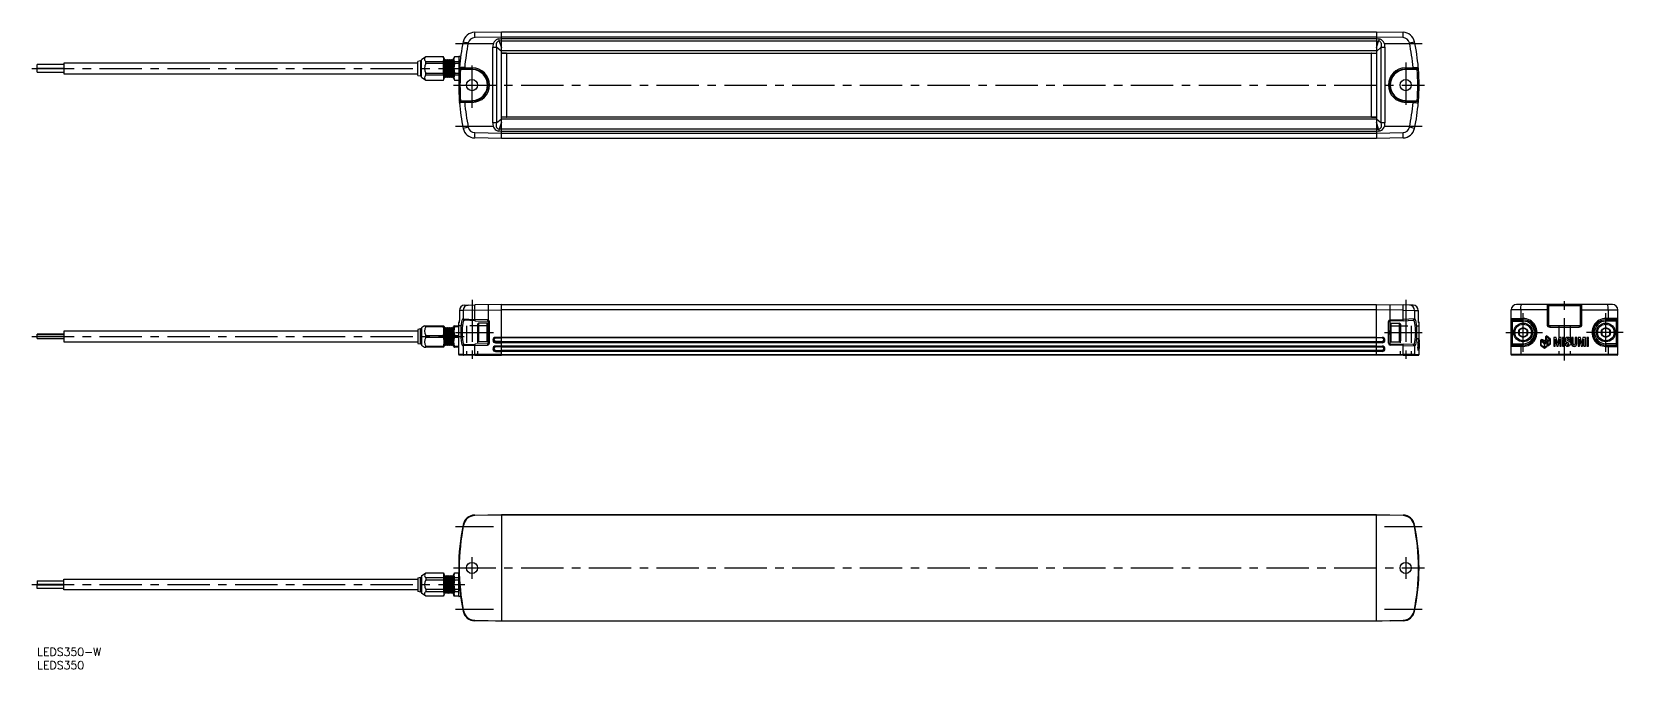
# Model space of a CAD drawing. Extents: x -2 to 595, y -8 to 231.
import ezdxf

# ---------------------------------------------------------------- set-up
doc = ezdxf.new("R2010")
doc.units = 0
doc.header["$LTSCALE"] = 0.5
doc.linetypes.add('CENTER', pattern=[50.8, 31.75, -6.35, 6.35, -6.35])
doc.linetypes.add('DASHED', pattern=[19.05, 12.7, -6.35])
for name, color, linetype in [('MSM_CENTER', 1, 'CENTER'), ('MSM_CONTINUOUS', 7, 'CONTINUOUS'), ('MSM_DASHED', 4, 'DASHED'), ('MSM_PART_NUMBER', 7, 'CONTINUOUS')]:
    doc.layers.add(name, color=color, linetype=linetype)
doc.styles.get("Standard").update_dxf_attribs({"font": 'txt.shx', "height": 3, "bigfont": 'bigfont.shx'})

# ---------------------------------------------------------------- blocks, each defined once
blk = doc.blocks.new('*U2')
at = {"layer": 'MSM_PART_NUMBER'}
blk.add_text('LEDS350-W', height=3, dxfattribs=at).set_placement((0, -3))
blk = doc.blocks.new('*U3')
at = {"layer": 'MSM_PART_NUMBER'}
blk.add_text('LEDS350', height=3, dxfattribs=at).set_placement((0, -8))

msp = doc.modelspace()

# ---------------------------------------------------------------- linework, layer by layer
at = {"layer": 'MSM_CENTER'}
for p, q in [((171.02, 226.7), (156.78, 226.7)), ((519.26, 226.7), (505.02, 226.7)), ((-2, 217.45), (160.27, 217.45)), ((163.02, 202.7), (163.02, 219.7)), ((513.02, 219.7), (513.02, 202.7)), ((156.02, 211.2), (520.03, 211.2)), ((171.02, 195.7), (156.78, 195.7)), ((519.26, 195.7), (505.02, 195.7)), ((163.02, 130.67), (163.02, 107.87)), ((513.02, 130.67), (513.02, 107.87)), ((557.05, 111.13), (557.05, 125.63)), ((572.55, 107.87), (572.55, 130.87)), ((588.05, 111.13), (588.05, 125.63)), ((-2, 116.87), (160.02, 116.87)), ((156.78, 118.37), (171.02, 118.37)), ((505.02, 118.37), (519.26, 118.37)), ((550.55, 118.37), (564.25, 118.37)), ((594.55, 118.37), (580.86, 118.37)), ((156.78, 45.5), (171.02, 45.5)), ((505.02, 45.5), (519.26, 45.5)), ((156.02, 30), (520.02, 30)), ((163.02, 25.9), (163.02, 34.1)), ((513.02, 34.1), (513.02, 25.9)), ((-2, 23.75), (160.27, 23.75)), ((156.78, 14.5), (171.02, 14.5)), ((505.02, 14.5), (519.26, 14.5))]:
    msp.add_line(p, q, dxfattribs=at)
at = {"layer": 'MSM_CONTINUOUS'}
for p, q in [((164.02, 231.02), (174.02, 231.2)), ((174.02, 229.2), (164.02, 229.02)), ((173.1, 228.54), (174.02, 228.64)), ((174.02, 227.77), (173.19, 227.68)), ((173.19, 227.68), (174.02, 225.15)), ((174.02, 231.2), (502.02, 231.2)), ((174.02, 191.2), (174.02, 231.2)), ((502.02, 229.2), (174.02, 229.2)), ((174.02, 228.64), (502.02, 228.64)), ((174.02, 227.77), (502.02, 227.77)), ((502.02, 231.2), (502.02, 191.2)), ((502.02, 231.2), (512.03, 231.02)), ((512.03, 229.02), (502.02, 229.2)), ((502.02, 228.64), (502.95, 228.54)), ((502.02, 227.77), (502.86, 227.68)), ((502.02, 225.15), (502.86, 227.68)), ((145.74, 221.85), (144.12, 220.7)), ((152.35, 221.85), (145.74, 221.85)), ((145.74, 221.83), (145.74, 221.85)), ((152.35, 221.83), (145.74, 221.83)), ((152.35, 221.83), (152.35, 221.85)), ((152.62, 221.15), (152.35, 221.85)), ((152.5, 220.91), (152.35, 221.83)), ((152.35, 220), (152.5, 220.91)), ((152.62, 221.15), (152.62, 213.75)), ((152.77, 220.54), (152.62, 220.81)), ((153.05, 220.81), (152.9, 220.54)), ((153.27, 220.54), (153.12, 220.81)), ((153.55, 220.81), (153.4, 220.54)), ((153.77, 220.54), (153.62, 220.81)), ((154.05, 220.81), (153.9, 220.54)), ((154.27, 220.54), (154.12, 220.81)), ((154.55, 220.81), (154.4, 220.54)), ((154.77, 220.54), (154.62, 220.81)), ((155.05, 220.81), (154.9, 220.54)), ((155.27, 220.54), (155.12, 220.81)), ((155.55, 220.81), (155.4, 220.54)), ((155.77, 220.54), (155.62, 220.81)), ((156.48, 221.85), (156.02, 221.15)), ((156.02, 213.75), (156.02, 221.15)), ((156.22, 220.91), (156.48, 221.83)), ((156.48, 220), (156.22, 220.91)), ((156.48, 221.83), (156.48, 221.85)), ((158.02, 221.85), (156.48, 221.85)), ((158.02, 221.83), (156.48, 221.83)), ((158.02, 221.85), (158.02, 213.05)), ((158.58, 221.95), (158.22, 221.95)), ((170.83, 196.99), (170.83, 225.4)), ((170.83, 225.4), (172.19, 225.4)), ((172.19, 225.4), (172.19, 196.99)), ((174.02, 223.81), (172.19, 225.4)), ((502.02, 224), (174.02, 224)), ((174.02, 223.22), (502.02, 223.22)), ((175.82, 223.2), (174.12, 223.2)), ((174.52, 223.2), (174.52, 223.22)), ((176.02, 199.4), (176.02, 223)), ((500.02, 223), (500.02, 199.4)), ((500.23, 223.2), (501.92, 223.2)), ((501.52, 223.22), (501.52, 223.2)), ((503.85, 225.41), (502.02, 223.81)), ((503.85, 196.99), (503.85, 225.41)), ((503.85, 225.41), (505.21, 225.4)), ((505.21, 225.4), (505.21, 196.99)), ((10, 218.89), (0, 218.89)), ((0, 217.49), (0, 218.89)), ((0, 217.49), (10, 217.49)), ((10, 217.4), (0, 217.4)), ((0, 216.01), (0, 217.4)), ((0, 216.01), (10, 216.01)), ((142.72, 219.45), (10, 219.45)), ((10, 219.45), (10, 215.45)), ((10, 215.45), (142.72, 215.45)), ((143.72, 220.25), (142.72, 220.05)), ((142.72, 214.85), (142.72, 220.05)), ((142.72, 214.85), (143.72, 214.65)), ((143.72, 220.25), (143.72, 214.65)), ((144.12, 220.25), (143.72, 220.25)), ((144.12, 214.2), (144.12, 220.7)), ((145.74, 220), (152.35, 220)), ((145.74, 219.28), (145.74, 220)), ((152.35, 219.28), (145.74, 219.28)), ((145.74, 215.61), (152.35, 215.62)), ((145.74, 214.9), (145.74, 215.61)), ((152.35, 214.9), (145.74, 214.9)), ((152.35, 214.9), (152.35, 220)), ((152.77, 220.54), (152.77, 214.35)), ((152.9, 220.54), (152.77, 220.54)), ((152.9, 220.54), (152.9, 214.35)), ((153.27, 220.54), (153.27, 214.35)), ((153.4, 220.54), (153.27, 220.54)), ((153.4, 220.54), (153.4, 214.35)), ((153.77, 220.54), (153.77, 214.35)), ((153.9, 220.54), (153.77, 220.54)), ((153.9, 220.54), (153.9, 214.35)), ((154.27, 220.54), (154.27, 214.35)), ((154.4, 220.54), (154.27, 220.54)), ((154.4, 220.54), (154.4, 214.35)), ((154.77, 214.35), (154.77, 220.54)), ((154.9, 220.54), (154.77, 220.54)), ((154.9, 214.35), (154.9, 220.54)), ((155.27, 214.35), (155.27, 220.54)), ((155.4, 220.54), (155.27, 220.54)), ((155.4, 214.35), (155.4, 220.54)), ((155.77, 214.35), (155.77, 220.54)), ((155.92, 220.54), (155.77, 220.54)), ((155.92, 214.35), (155.92, 220.54)), ((156.48, 220), (158.02, 220)), ((156.48, 219.28), (156.48, 220)), ((158.02, 219.28), (156.48, 219.28)), ((156.48, 215.62), (158.02, 215.61)), ((156.48, 215.62), (156.48, 214.9)), ((158.02, 214.9), (156.48, 214.9)), ((158.28, 217.65), (158.28, 217.66)), ((163.13, 217), (158.73, 217.07)), ((160.26, 217.74), (163.13, 217.7)), ((163.13, 217.2), (160.26, 217.24)), ((512.92, 217.7), (515.78, 217.75)), ((515.78, 217.25), (512.92, 217.2)), ((517.32, 217.08), (512.92, 217)), ((517.75, 217.82), (517.75, 217.76)), ((143.72, 214.65), (144.12, 214.65)), ((144.12, 214.2), (145.74, 213.05)), ((145.74, 213.07), (152.35, 213.07)), ((145.74, 213.05), (145.74, 213.07)), ((145.74, 213.05), (152.35, 213.05)), ((152.35, 213.05), (152.62, 213.75)), ((152.35, 213.05), (152.35, 213.07)), ((152.62, 214.09), (152.77, 214.35)), ((152.77, 214.35), (152.9, 214.35)), ((152.9, 214.35), (153.05, 214.08)), ((153.12, 214.08), (153.27, 214.35)), ((153.27, 214.35), (153.4, 214.35)), ((153.4, 214.35), (153.55, 214.08)), ((153.62, 214.08), (153.77, 214.35)), ((153.77, 214.35), (153.9, 214.35)), ((153.9, 214.35), (154.05, 214.08)), ((154.12, 214.08), (154.27, 214.35)), ((154.27, 214.35), (154.4, 214.35)), ((154.4, 214.35), (154.55, 214.08)), ((154.62, 214.08), (154.77, 214.35)), ((154.77, 214.35), (154.9, 214.35)), ((154.9, 214.35), (155.05, 214.08)), ((155.12, 214.08), (155.27, 214.35)), ((155.27, 214.35), (155.4, 214.35)), ((155.4, 214.35), (155.55, 214.08)), ((155.62, 214.08), (155.77, 214.35)), ((155.77, 214.35), (155.92, 214.35)), ((156.02, 213.75), (156.48, 213.05)), ((156.48, 213.07), (158.02, 213.07)), ((156.48, 213.05), (156.48, 213.07)), ((156.48, 213.05), (158.02, 213.05)), ((158.3, 204.58), (158.29, 204.63)), ((158.73, 205.32), (163.13, 205.4)), ((160.26, 205.15), (163.13, 205.2)), ((163.13, 204.7), (160.26, 204.65)), ((512.92, 205.4), (517.32, 205.32)), ((512.92, 205.2), (515.78, 205.15)), ((515.78, 204.65), (512.92, 204.7)), ((517.76, 204.74), (517.76, 204.74)), ((172.19, 196.99), (170.83, 196.99)), ((172.19, 196.99), (174.02, 198.59)), ((174.02, 197.24), (173.19, 194.71)), ((502.02, 199.18), (174.02, 199.18)), ((502.02, 198.4), (174.02, 198.4)), ((175.82, 199.2), (174.12, 199.2)), ((174.52, 199.18), (174.52, 199.2)), ((500.23, 199.2), (501.92, 199.2)), ((501.52, 199.2), (501.52, 199.18)), ((502.02, 198.59), (503.85, 196.99)), ((502.86, 194.71), (502.02, 197.24)), ((505.21, 196.99), (503.85, 196.99)), ((517.57, 202.71), (517.57, 202.71)), ((164.02, 193.37), (174.02, 193.2)), ((174.02, 191.2), (164.02, 191.37)), ((174.02, 193.76), (173.1, 193.85)), ((174.02, 194.63), (173.19, 194.71)), ((502.02, 194.63), (174.02, 194.63)), ((502.02, 193.76), (174.02, 193.76)), ((174.02, 193.2), (502.02, 193.2)), ((502.02, 191.2), (174.02, 191.2)), ((502.02, 194.63), (502.86, 194.71)), ((502.95, 193.85), (502.02, 193.76)), ((502.02, 193.2), (512.03, 193.37)), ((512.03, 191.37), (502.02, 191.2)), ((159.69, 126.65), (158.3, 126.63)), ((158.3, 126.63), (158.3, 122.8)), ((164.02, 126.69), (159.69, 126.65)), ((159.69, 126.65), (159.69, 123.43)), ((160.26, 128.63), (161.61, 128.65)), ((161.61, 128.65), (164.02, 128.69)), ((174.02, 128.87), (164.02, 128.69)), ((164.02, 126.69), (174.02, 126.87)), ((164.02, 123.29), (164.02, 126.69)), ((174.02, 128.87), (502.02, 128.87)), ((174.02, 109.87), (174.02, 128.87)), ((502.02, 126.87), (174.02, 126.87)), ((502.02, 109.87), (502.02, 128.87)), ((502.02, 128.87), (512.03, 128.69)), ((512.03, 126.69), (502.02, 126.87)), ((514.43, 128.65), (512.03, 128.69)), ((512.03, 126.69), (516.36, 126.65)), ((512.03, 123.29), (512.03, 126.69)), ((515.78, 128.63), (514.43, 128.65)), ((516.36, 126.65), (516.36, 123.43)), ((516.36, 126.65), (517.75, 126.63)), ((517.75, 126.63), (517.75, 122.8)), ((566.55, 126.87), (552.55, 126.87)), ((552.55, 110.07), (552.55, 126.87)), ((590.55, 128.87), (554.55, 128.87)), ((556.13, 126.87), (556.15, 127.49)), ((556.13, 126.87), (556.13, 123.63)), ((556.15, 127.49), (556.21, 128.04)), ((556.21, 128.04), (556.3, 128.49)), ((556.3, 128.49), (556.41, 128.77)), ((556.41, 128.77), (556.54, 128.87)), ((566.01, 128.87), (566.01, 121.37)), ((566.01, 128.87), (566.05, 128.87)), ((578.55, 128.37), (566.55, 128.37)), ((566.55, 128.37), (566.55, 121.37)), ((578.55, 121.37), (578.55, 128.37)), ((578.55, 126.87), (592.55, 126.87)), ((579.09, 121.37), (579.09, 128.87)), ((588.69, 128.77), (588.57, 128.87)), ((588.81, 128.49), (588.69, 128.77)), ((588.9, 128.04), (588.81, 128.49)), ((588.96, 127.49), (588.9, 128.04)), ((588.98, 126.87), (588.96, 127.49)), ((588.98, 126.87), (588.98, 123.63)), ((592.55, 110.07), (592.55, 126.87)), ((143.72, 119.67), (142.72, 119.47)), ((142.72, 119.47), (142.72, 114.27)), ((144.12, 119.67), (143.72, 119.67)), ((143.72, 114.07), (143.72, 119.67)), ((145.17, 120.87), (144.12, 120.12)), ((144.12, 120.12), (144.12, 113.62)), ((145.17, 120.87), (145.74, 120.87)), ((145.74, 120.87), (152.35, 120.87)), ((145.74, 120.45), (145.74, 120.87)), ((152.35, 120.45), (145.74, 120.45)), ((152.35, 120.45), (152.35, 120.87)), ((152.62, 120.57), (152.35, 120.87)), ((152.62, 120.57), (152.62, 113.17)), ((152.77, 119.96), (152.62, 120.22)), ((152.77, 119.96), (152.77, 113.77)), ((152.9, 119.96), (152.77, 119.96)), ((153.05, 120.23), (152.9, 119.96)), ((152.9, 119.96), (152.9, 113.77)), ((153.27, 119.96), (153.12, 120.23)), ((153.27, 119.96), (153.27, 113.77)), ((153.4, 119.96), (153.27, 119.96)), ((153.55, 120.23), (153.4, 119.96)), ((153.4, 119.96), (153.4, 113.77)), ((153.77, 119.96), (153.62, 120.23)), ((153.77, 119.96), (153.77, 113.77)), ((153.9, 119.96), (153.77, 119.96)), ((154.05, 120.23), (153.9, 119.96)), ((153.9, 119.96), (153.9, 113.77)), ((154.27, 119.96), (154.12, 120.23)), ((154.27, 119.96), (154.27, 113.77)), ((154.4, 119.96), (154.27, 119.96)), ((154.55, 120.23), (154.4, 119.96)), ((154.4, 119.96), (154.4, 113.77)), ((154.77, 119.96), (154.62, 120.23)), ((154.77, 113.77), (154.77, 119.96)), ((154.9, 119.96), (154.77, 119.96)), ((155.05, 120.23), (154.9, 119.96)), ((154.9, 113.77), (154.9, 119.96)), ((155.27, 119.96), (155.12, 120.23)), ((155.27, 113.77), (155.27, 119.96)), ((155.4, 119.96), (155.27, 119.96)), ((155.55, 120.23), (155.4, 119.96)), ((155.4, 113.77), (155.4, 119.96)), ((155.77, 119.96), (155.62, 120.23)), ((155.77, 113.77), (155.77, 119.96)), ((155.92, 119.96), (155.77, 119.96)), ((155.92, 113.77), (155.92, 119.96)), ((156.41, 120.87), (156.02, 120.57)), ((156.02, 113.17), (156.02, 120.57)), ((156.41, 120.87), (156.48, 120.87)), ((156.48, 120.87), (158.02, 120.87)), ((156.48, 120.87), (156.48, 120.45)), ((158.02, 120.45), (156.48, 120.45)), ((158.24, 122.1), (158.02, 122.09)), ((158.02, 110.07), (158.02, 122.09)), ((159.69, 123.43), (159.66, 123.43)), ((159.69, 123.43), (164.02, 123.29)), ((160.16, 122.93), (160.13, 122.93)), ((164.01, 122.79), (160.16, 122.93)), ((164.01, 122.79), (168.83, 122.62)), ((168.84, 123.12), (164.02, 123.29)), ((165.02, 121.47), (165.42, 121.87)), ((165.02, 121.47), (165.02, 115.27)), ((165.42, 121.87), (165.42, 114.87)), ((168.62, 121.87), (165.42, 121.87)), ((168.62, 121.87), (168.62, 114.87)), ((169.02, 121.47), (168.62, 121.87)), ((169.02, 122.42), (169.02, 119.1)), ((169.52, 122.42), (169.02, 122.42)), ((169.52, 114.31), (169.52, 122.42)), ((506.53, 114.31), (506.53, 122.42)), ((506.53, 122.42), (507.02, 122.42)), ((507.02, 122.42), (507.02, 119.1)), ((507.02, 121.47), (507.42, 121.87)), ((507.21, 123.12), (512.03, 123.29)), ((512.04, 122.79), (507.22, 122.62)), ((507.42, 121.87), (507.42, 114.87)), ((507.42, 121.87), (510.62, 121.87)), ((511.02, 121.47), (510.62, 121.87)), ((510.62, 121.87), (510.62, 114.87)), ((511.02, 121.47), (511.02, 115.27)), ((516.36, 123.43), (512.03, 123.29)), ((512.04, 122.79), (515.88, 122.93)), ((515.88, 122.93), (515.91, 122.93)), ((516.36, 123.43), (516.38, 123.43)), ((517.8, 122.1), (518.02, 122.09)), ((518.02, 110.07), (518.02, 122.09)), ((552.55, 123.63), (556.95, 123.63)), ((552.55, 122.63), (557.05, 122.63)), ((553.05, 123.13), (557.05, 123.13)), ((553.05, 113.63), (553.05, 123.13)), ((557.05, 120.1), (555.55, 119.23)), ((556.13, 123.63), (556.14, 123.38)), ((556.14, 123.38), (556.18, 123.19)), ((556.18, 123.19), (556.23, 123.13)), ((556.95, 123.63), (556.97, 123.35)), ((557.05, 122.63), (557.05, 123.13)), ((558.55, 119.23), (557.05, 120.1)), ((567.05, 120.87), (567.02, 120.37)), ((567.02, 120.37), (578.09, 120.37)), ((578.05, 120.87), (567.05, 120.87)), ((578.05, 120.87), (578.09, 120.37)), ((588.05, 120.1), (586.55, 119.23)), ((588.05, 122.63), (588.05, 123.13)), ((592.05, 123.13), (588.05, 123.13)), ((592.55, 122.63), (588.05, 122.63)), ((589.55, 119.23), (588.05, 120.1)), ((588.15, 123.63), (588.13, 123.35)), ((592.55, 123.63), (588.15, 123.63)), ((588.92, 123.19), (588.87, 123.13)), ((588.96, 123.38), (588.92, 123.19)), ((588.98, 123.63), (588.96, 123.38)), ((592.05, 113.63), (592.05, 123.13)), ((10, 117.68), (0, 117.68)), ((0, 116.05), (0, 117.68)), ((10, 117.45), (0, 117.45)), ((0, 116.05), (10, 116.05)), ((142.72, 118.87), (10, 118.87)), ((10, 118.87), (10, 114.87)), ((10, 114.87), (142.72, 114.87)), ((142.72, 114.27), (143.72, 114.07)), ((143.72, 114.07), (144.12, 114.07)), ((144.12, 113.62), (145.21, 112.87)), ((145.74, 117.28), (152.35, 117.28)), ((145.74, 116.45), (145.74, 117.28)), ((152.35, 116.45), (145.74, 116.45)), ((152.35, 116.45), (152.35, 117.28)), ((152.35, 116.45), (152.5, 114.87)), ((152.5, 114.87), (152.35, 113.28)), ((152.62, 113.51), (152.77, 113.77)), ((152.77, 113.77), (152.9, 113.77)), ((152.9, 113.77), (153.05, 113.5)), ((153.12, 113.5), (153.27, 113.77)), ((153.27, 113.77), (153.4, 113.77)), ((153.4, 113.77), (153.55, 113.5)), ((153.62, 113.5), (153.77, 113.77)), ((153.77, 113.77), (153.9, 113.77)), ((153.9, 113.77), (154.05, 113.5)), ((154.12, 113.5), (154.27, 113.77)), ((154.27, 113.77), (154.4, 113.77)), ((154.4, 113.77), (154.55, 113.5)), ((154.62, 113.5), (154.77, 113.77)), ((154.77, 113.77), (154.9, 113.77)), ((154.9, 113.77), (155.05, 113.5)), ((155.12, 113.5), (155.27, 113.77)), ((155.27, 113.77), (155.4, 113.77)), ((155.4, 113.77), (155.55, 113.5)), ((155.62, 113.5), (155.77, 113.77)), ((155.77, 113.77), (155.92, 113.77)), ((156.22, 114.87), (156.48, 116.45)), ((156.48, 113.28), (156.22, 114.87)), ((156.48, 117.28), (158.02, 117.28)), ((156.48, 116.45), (156.48, 117.28)), ((158.02, 116.45), (156.48, 116.45)), ((164.02, 113.44), (159.69, 113.31)), ((160.16, 113.81), (160.13, 113.81)), ((160.16, 113.81), (164.01, 113.94)), ((168.83, 114.11), (164.01, 113.94)), ((164.02, 113.44), (168.84, 113.61)), ((164.02, 110.07), (164.02, 113.44)), ((165.42, 114.87), (165.02, 115.27)), ((168.62, 114.87), (165.42, 114.87)), ((168.62, 114.87), (169.02, 115.27)), ((169.02, 117.63), (169.02, 119.1)), ((169.02, 117.63), (169.02, 114.31)), ((169.52, 114.31), (169.02, 114.31)), ((174.02, 116.57), (171.81, 116.51)), ((174.02, 114.82), (171.81, 114.87)), ((171.81, 114.47), (174.02, 114.42)), ((171.82, 116.31), (174.02, 116.37)), ((171.82, 116.28), (174.02, 116.34)), ((171.82, 116.28), (171.82, 116.31)), ((174.02, 114.99), (171.82, 115.05)), ((171.82, 114.67), (174.02, 114.62)), ((174.02, 116.57), (502.02, 116.57)), ((502.02, 116.37), (174.02, 116.37)), ((502.02, 116.34), (174.02, 116.34)), ((174.02, 114.99), (502.02, 114.99)), ((502.02, 114.82), (174.02, 114.82)), ((502.02, 114.62), (174.02, 114.62)), ((502.02, 114.42), (174.02, 114.42)), ((502.02, 116.57), (504.24, 116.51)), ((504.23, 116.31), (502.02, 116.37)), ((504.23, 116.28), (502.02, 116.34)), ((502.02, 114.99), (504.23, 115.05)), ((502.02, 114.82), (504.24, 114.87)), ((504.23, 114.67), (502.02, 114.62)), ((504.24, 114.47), (502.02, 114.42)), ((504.23, 116.28), (504.23, 116.31)), ((506.53, 114.31), (507.02, 114.31)), ((507.02, 117.63), (507.02, 119.1)), ((507.02, 117.63), (507.02, 114.31)), ((507.42, 114.87), (507.02, 115.27)), ((512.03, 113.44), (507.21, 113.61)), ((507.22, 114.11), (512.04, 113.94)), ((507.42, 114.87), (510.62, 114.87)), ((510.62, 114.87), (511.02, 115.27)), ((512.03, 113.44), (516.36, 113.31)), ((512.03, 110.07), (512.03, 113.44)), ((515.88, 113.81), (512.04, 113.94)), ((515.88, 113.81), (515.91, 113.81)), ((517.52, 114.55), (517.57, 114.86)), ((517.52, 114.55), (517.52, 112.77)), ((517.52, 114.49), (517.55, 114.49)), ((517.54, 114.28), (517.52, 114.28)), ((517.57, 114.64), (517.53, 114.64)), ((517.54, 114.28), (517.54, 112.86)), ((517.54, 114.28), (517.66, 113.29)), ((517.57, 114.64), (517.55, 114.49)), ((517.55, 114.49), (517.67, 113.45)), ((517.57, 114.86), (517.7, 114.35)), ((517.64, 114.35), (517.57, 114.64)), ((517.66, 114.27), (517.64, 114.35)), ((517.64, 114.35), (517.7, 114.35)), ((517.64, 113.45), (517.67, 113.45)), ((517.71, 114.08), (517.66, 114.27)), ((517.66, 114.27), (517.72, 114.27)), ((517.67, 113.45), (517.72, 113.83)), ((517.68, 113.28), (517.74, 113.83)), ((517.74, 116.22), (517.7, 115.88)), ((517.7, 115.88), (517.7, 114.35)), ((517.7, 115.79), (517.72, 115.79)), ((517.72, 115.45), (517.7, 115.45)), ((517.71, 115.97), (517.74, 115.97)), ((517.74, 113.98), (517.71, 114.08)), ((517.71, 114.08), (517.76, 114.08)), ((517.74, 115.97), (517.72, 115.79)), ((517.72, 115.79), (517.78, 114.39)), ((517.72, 115.45), (517.77, 114.24)), ((517.72, 115.45), (517.72, 114.27)), ((517.72, 114.27), (517.76, 114.08)), ((517.74, 113.98), (517.72, 113.83)), ((517.72, 113.83), (517.74, 113.83)), ((517.85, 114.98), (517.74, 116.22)), ((517.83, 114.98), (517.74, 115.97)), ((517.74, 112.4), (517.74, 113.83)), ((517.76, 114.39), (517.78, 114.39)), ((517.76, 114.08), (517.76, 113.22)), ((517.77, 112.99), (517.77, 114.24)), ((517.77, 114.2), (517.79, 114.2)), ((517.78, 114.39), (517.83, 114.94)), ((517.84, 114.74), (517.79, 114.2)), ((517.79, 114.2), (517.79, 112.78)), ((517.84, 114.74), (517.82, 114.74)), ((517.83, 114.98), (517.83, 114.94)), ((517.85, 114.98), (517.83, 114.98)), ((517.84, 113.32), (517.84, 114.74)), ((517.85, 113.23), (517.85, 114.98)), ((517.92, 115.57), (517.92, 112.41)), ((517.96, 115.57), (517.92, 115.57)), ((517.92, 114.94), (517.95, 114.94)), ((517.95, 112.41), (517.95, 114.94)), ((517.96, 113.34), (517.95, 114.94)), ((517.96, 115.57), (517.98, 113.34)), ((517.98, 113.34), (517.99, 114.98)), ((517.99, 114.98), (517.99, 115.57)), ((518.01, 115.57), (517.99, 115.57)), ((518, 114.98), (517.99, 112.41)), ((518, 114.98), (517.99, 114.98)), ((518, 114.98), (518, 112.41)), ((518.01, 112.41), (518.01, 115.57)), ((518.02, 114.9), (518.02, 115.57)), ((518.02, 115.57), (518.02, 114.9)), ((518.02, 115.57), (518.02, 115.57)), ((518.02, 114.9), (518.02, 114.9)), ((518.02, 112.41), (518.02, 114.62)), ((518.02, 114.62), (518.02, 112.41)), ((518.02, 114.62), (518.02, 114.62)), ((552.55, 114.13), (557.05, 114.13)), ((557.05, 113.63), (553.05, 113.63)), ((555.55, 119.23), (555.55, 117.5)), ((555.55, 117.5), (557.05, 116.63)), ((556.13, 113.13), (556.14, 113.38)), ((556.14, 113.38), (556.18, 113.56)), ((556.18, 113.56), (556.23, 113.63)), ((556.95, 113.13), (556.98, 113.49)), ((557.05, 116.63), (558.55, 117.5)), ((557.05, 114.13), (557.05, 113.63)), ((558.55, 117.5), (558.55, 119.23)), ((564.02, 115.73), (563.59, 115.42)), ((563.59, 115.42), (563.59, 113.64)), ((563.59, 113.64), (565.06, 112.42)), ((563.78, 113.73), (563.78, 115.15)), ((563.78, 115.15), (564.97, 114.16)), ((564.97, 112.74), (563.78, 113.73)), ((563.84, 115.36), (564.05, 115.51)), ((565.08, 114.32), (563.84, 115.36)), ((565.38, 115.22), (564.02, 115.73)), ((564.05, 115.51), (565.79, 114.85)), ((564.97, 114.16), (564.97, 112.74)), ((565.79, 114.85), (565.08, 114.32)), ((565.16, 114.15), (565.89, 114.7)), ((565.16, 112.72), (565.16, 114.15)), ((565.84, 117.09), (565.38, 116.75)), ((565.38, 116.75), (565.38, 115.22)), ((565.57, 116.32), (566.2, 115.11)), ((565.57, 115.14), (565.57, 116.32)), ((566.09, 114.95), (565.57, 115.14)), ((565.6, 116.67), (565.84, 116.84)), ((566.34, 115.26), (565.6, 116.67)), ((567.32, 115.85), (565.84, 117.09)), ((565.84, 116.84), (567.08, 115.81)), ((565.89, 114.7), (565.89, 113.27)), ((566.08, 114.09), (566.09, 114.95)), ((566.2, 113.86), (566.08, 114.09)), ((566.09, 113.19), (566.08, 113.66)), ((566.08, 113.66), (566.27, 113.32)), ((566.2, 115.11), (566.2, 113.86)), ((566.27, 113.32), (567.32, 114.1)), ((567.08, 115.81), (566.34, 115.26)), ((566.4, 115.07), (567.12, 115.61)), ((566.4, 113.65), (566.4, 115.07)), ((567.12, 114.19), (566.4, 113.65)), ((567.12, 115.61), (567.12, 114.19)), ((567.32, 114.1), (567.32, 115.85)), ((569.47, 116.44), (568.53, 116.44)), ((568.53, 116.44), (568.53, 113.28)), ((569.11, 115.81), (569.68, 113.28)), ((569.11, 113.28), (569.11, 115.81)), ((569.92, 114.21), (569.47, 116.44)), ((570.39, 116.44), (569.92, 114.21)), ((570.18, 113.28), (570.75, 115.85)), ((571.33, 116.44), (570.39, 116.44)), ((570.75, 115.85), (570.75, 113.28)), ((571.33, 113.28), (571.33, 116.44)), ((572.42, 116.44), (571.78, 116.44)), ((571.78, 116.44), (571.78, 115.77)), ((571.78, 115.77), (572.42, 115.77)), ((572.42, 115.49), (571.78, 115.49)), ((571.78, 115.49), (571.78, 113.28)), ((572.42, 115.77), (572.42, 116.44)), ((572.42, 113.28), (572.42, 115.49)), ((573.38, 114.27), (572.75, 114.27)), ((572.75, 114.27), (572.75, 113.93)), ((573.39, 114.06), (573.38, 114.27)), ((574.54, 114.86), (573.75, 115.24)), ((574.03, 115.97), (573.79, 116.04)), ((574.13, 115.57), (574.12, 115.84)), ((574.13, 115.57), (574.74, 115.57)), ((574.74, 115.57), (574.74, 115.78)), ((575.79, 116.44), (575.15, 116.44)), ((575.15, 116.44), (575.15, 114.24)), ((575.79, 114.1), (575.79, 116.44)), ((577.17, 116.44), (576.54, 116.44)), ((576.54, 116.44), (576.54, 114.09)), ((577.17, 114.24), (577.17, 116.44)), ((577.62, 116.44), (577.62, 113.28)), ((578.57, 116.44), (577.62, 116.44)), ((578.2, 113.28), (578.21, 115.81)), ((578.21, 115.81), (578.78, 113.28)), ((579.03, 114.21), (578.57, 116.44)), ((579.48, 116.44), (579.03, 114.21)), ((579.27, 113.28), (579.84, 115.81)), ((580.43, 116.44), (579.48, 116.44)), ((579.84, 113.28), (579.84, 115.81)), ((580.43, 113.28), (580.43, 116.44)), ((581.51, 116.44), (580.87, 116.44)), ((580.87, 116.44), (580.87, 115.77)), ((580.87, 115.77), (581.51, 115.77)), ((581.51, 115.49), (580.87, 115.49)), ((580.87, 115.49), (580.87, 113.28)), ((581.51, 115.77), (581.51, 116.44)), ((581.51, 113.28), (581.51, 115.49)), ((586.55, 119.23), (586.55, 117.5)), ((586.55, 117.5), (588.05, 116.63)), ((588.05, 116.63), (589.55, 117.5)), ((588.05, 114.13), (588.05, 113.63)), ((592.55, 114.13), (588.05, 114.13)), ((588.05, 113.63), (592.05, 113.63)), ((588.15, 113.13), (588.13, 113.49)), ((588.92, 113.56), (588.87, 113.63)), ((588.96, 113.38), (588.92, 113.56)), ((588.98, 113.13), (588.96, 113.38)), ((589.55, 117.5), (589.55, 119.23)), ((145.21, 112.87), (145.74, 112.87)), ((145.74, 113.28), (152.35, 113.28)), ((145.74, 112.87), (145.74, 113.28)), ((152.35, 112.87), (145.74, 112.87)), ((152.35, 112.87), (152.35, 113.28)), ((152.35, 112.87), (152.62, 113.17)), ((156.02, 113.17), (156.3, 112.87)), ((156.3, 112.87), (156.48, 112.87)), ((156.48, 112.87), (156.48, 113.28)), ((156.48, 113.28), (158.02, 113.28)), ((158.02, 112.87), (156.48, 112.87)), ((159.69, 110.07), (158.02, 110.07)), ((164.02, 109.87), (158.22, 109.87)), ((159.69, 113.31), (159.66, 113.31)), ((159.69, 113.31), (159.69, 110.07)), ((159.69, 110.07), (164.02, 110.07)), ((174.02, 110.07), (164.02, 110.07)), ((164.02, 109.87), (174.02, 109.87)), ((174.02, 113.32), (171.81, 113.26)), ((171.81, 111.22), (174.02, 111.17)), ((174.02, 113.12), (171.82, 113.06)), ((171.82, 111.42), (174.02, 111.37)), ((174.02, 113), (171.83, 112.94)), ((171.83, 111.71), (174.02, 111.65)), ((174.02, 113.32), (502.02, 113.32)), ((174.02, 113.12), (502.02, 113.12)), ((174.02, 113), (502.02, 113)), ((502.02, 111.65), (174.02, 111.65)), ((502.02, 111.37), (174.02, 111.37)), ((502.02, 111.17), (174.02, 111.17)), ((174.02, 110.07), (502.02, 110.07)), ((502.02, 109.87), (174.02, 109.87)), ((502.02, 113.32), (504.24, 113.26)), ((502.02, 113.12), (504.23, 113.06)), ((502.02, 113), (504.22, 112.94)), ((504.22, 111.71), (502.02, 111.65)), ((504.23, 111.42), (502.02, 111.37)), ((504.24, 111.22), (502.02, 111.17)), ((502.02, 110.07), (512.03, 110.07)), ((512.02, 109.87), (502.02, 109.87)), ((512.02, 109.87), (517.82, 109.87)), ((516.36, 110.07), (512.03, 110.07)), ((516.36, 113.31), (516.36, 110.07)), ((516.36, 113.31), (516.38, 113.31)), ((516.36, 110.07), (518.02, 110.07)), ((517.52, 112.86), (517.54, 112.86)), ((517.52, 112.77), (517.67, 111.55)), ((517.66, 111.87), (517.54, 112.86)), ((517.63, 111.87), (517.66, 111.87)), ((517.63, 111.85), (517.68, 111.85)), ((517.66, 111.87), (517.66, 113.29)), ((517.68, 113.28), (517.66, 113.28)), ((517.67, 111.55), (517.76, 112.32)), ((517.68, 113.28), (517.68, 111.85)), ((517.74, 112.4), (517.68, 111.85)), ((517.74, 113.22), (517.76, 113.22)), ((517.74, 112.99), (517.77, 112.99)), ((517.74, 112.79), (517.76, 112.79)), ((517.74, 112.32), (517.76, 112.32)), ((517.76, 113.22), (517.77, 112.99)), ((517.76, 112.79), (517.78, 112.46)), ((517.76, 112.79), (517.76, 112.32)), ((517.76, 112.78), (517.79, 112.78)), ((517.78, 112.46), (517.85, 113.23)), ((517.79, 112.78), (517.83, 113.23)), ((517.83, 113.23), (517.84, 113.32)), ((517.83, 113.23), (517.85, 113.23)), ((517.92, 112.41), (517.95, 112.41)), ((517.97, 112.41), (517.96, 113.34)), ((517.96, 113.34), (517.98, 113.34)), ((517.97, 112.41), (517.99, 112.41)), ((518, 112.41), (518.01, 112.41)), ((518.02, 112.41), (518.02, 112.41)), ((556.95, 113.13), (552.55, 113.13)), ((592.55, 110.07), (552.55, 110.07)), ((592.35, 109.87), (552.75, 109.87)), ((556.13, 113.13), (556.13, 110.07)), ((556.13, 109.97), (556.13, 110.07)), ((556.15, 109.89), (556.13, 109.97)), ((556.17, 109.87), (556.15, 109.89)), ((565.06, 112.42), (566.09, 113.19)), ((565.89, 113.27), (565.16, 112.72)), ((568.53, 113.28), (569.11, 113.28)), ((569.68, 113.28), (570.18, 113.28)), ((570.75, 113.28), (571.33, 113.28)), ((571.78, 113.28), (572.42, 113.28)), ((577.62, 113.28), (578.2, 113.28)), ((578.78, 113.28), (579.27, 113.28)), ((579.84, 113.28), (580.43, 113.28)), ((580.87, 113.28), (581.51, 113.28)), ((588.15, 113.13), (592.55, 113.13)), ((588.93, 109.87), (588.96, 109.89)), ((588.96, 109.89), (588.97, 109.97)), ((588.97, 109.97), (588.98, 110.07)), ((588.98, 113.13), (588.98, 110.07)), ((164.02, 49.83), (174.02, 50)), ((164.02, 49.83), (168.84, 49.91)), ((164.02, 49.82), (164.02, 49.63)), ((174.02, 49.8), (164.02, 49.63)), ((171.81, 49.96), (174.02, 50)), ((174.02, 50), (502.02, 50)), ((174.02, 50), (174.02, 10)), ((502.02, 49.8), (174.02, 49.8)), ((502.02, 10), (502.02, 50)), ((502.02, 50), (512.03, 49.83)), ((502.02, 50), (504.24, 49.96)), ((512.03, 49.63), (502.02, 49.8)), ((512.03, 49.83), (512.03, 49.63)), ((159.69, 46.24), (159.89, 46.2)), ((516.36, 46.24), (516.16, 46.2)), ((0, 25.19), (10, 25.19)), ((0, 25.19), (0, 23.79)), ((10, 25.75), (142.72, 25.75)), ((10, 21.75), (10, 25.75)), ((142.72, 26.35), (143.72, 26.55)), ((142.72, 26.35), (142.72, 21.15)), ((143.72, 26.55), (144.12, 26.55)), ((143.72, 20.95), (143.72, 26.55)), ((144.12, 27), (145.74, 28.15)), ((144.12, 27), (144.12, 20.5)), ((145.74, 28.15), (152.35, 28.15)), ((145.74, 28.15), (145.74, 28.13)), ((145.74, 28.13), (152.35, 28.13)), ((152.35, 26.3), (145.74, 26.3)), ((145.74, 26.3), (145.74, 25.58)), ((145.74, 25.58), (152.35, 25.58)), ((152.35, 28.15), (152.62, 27.45)), ((152.35, 28.15), (152.35, 28.13)), ((152.35, 26.3), (152.35, 21.2)), ((152.62, 20.05), (152.62, 27.45)), ((152.62, 27.11), (152.77, 26.84)), ((152.77, 26.84), (152.9, 26.84)), ((152.77, 20.66), (152.77, 26.84)), ((152.9, 26.84), (153.05, 27.11)), ((152.9, 20.66), (152.9, 26.84)), ((153.12, 27.11), (153.27, 26.84)), ((153.27, 26.84), (153.4, 26.84)), ((153.27, 20.66), (153.27, 26.84)), ((153.4, 26.84), (153.55, 27.11)), ((153.4, 20.66), (153.4, 26.84)), ((153.62, 27.11), (153.77, 26.84)), ((153.77, 26.84), (153.9, 26.84)), ((153.77, 20.66), (153.77, 26.84)), ((153.9, 26.84), (154.05, 27.11)), ((153.9, 20.66), (153.9, 26.84)), ((154.12, 27.11), (154.27, 26.84)), ((154.27, 26.84), (154.4, 26.84)), ((154.27, 20.66), (154.27, 26.84)), ((154.4, 26.84), (154.55, 27.11)), ((154.4, 20.66), (154.4, 26.84)), ((154.62, 27.11), (154.77, 26.84)), ((154.77, 26.84), (154.9, 26.84)), ((154.77, 26.84), (154.77, 20.66)), ((154.9, 26.84), (155.05, 27.11)), ((154.9, 26.84), (154.9, 20.66)), ((155.12, 27.11), (155.27, 26.84)), ((155.27, 26.84), (155.4, 26.84)), ((155.27, 26.84), (155.27, 20.66)), ((155.4, 26.84), (155.55, 27.11)), ((155.4, 26.84), (155.4, 20.66)), ((155.62, 27.11), (155.77, 26.84)), ((155.77, 26.84), (155.92, 26.84)), ((155.77, 26.84), (155.77, 20.66)), ((155.92, 26.84), (155.92, 20.66)), ((156.02, 27.45), (156.48, 28.15)), ((156.02, 27.45), (156.02, 20.05)), ((156.48, 28.15), (158.02, 28.15)), ((156.48, 28.15), (156.48, 28.13)), ((156.48, 28.13), (158.02, 28.13)), ((156.48, 25.58), (156.48, 26.3)), ((158.02, 26.3), (156.48, 26.3)), ((156.48, 25.58), (158.02, 25.58)), ((158.02, 19.35), (158.02, 28.15)), ((10, 23.79), (0, 23.79)), ((0, 23.71), (10, 23.71)), ((0, 22.31), (0, 23.71)), ((10, 22.31), (0, 22.31)), ((142.72, 21.75), (10, 21.75)), ((143.72, 20.95), (142.72, 21.15)), ((144.12, 20.95), (143.72, 20.95)), ((145.74, 19.35), (144.12, 20.5)), ((145.74, 21.92), (145.74, 21.2)), ((152.35, 21.92), (145.74, 21.92)), ((145.74, 21.2), (152.35, 21.2)), ((152.35, 19.37), (145.74, 19.37)), ((145.74, 19.37), (145.74, 19.35)), ((152.35, 19.35), (145.74, 19.35)), ((152.35, 21.2), (152.5, 20.29)), ((152.5, 20.29), (152.35, 19.37)), ((152.62, 20.05), (152.35, 19.35)), ((152.35, 19.37), (152.35, 19.35)), ((152.77, 20.66), (152.62, 20.39)), ((152.9, 20.66), (152.77, 20.66)), ((153.05, 20.39), (152.9, 20.66)), ((153.27, 20.66), (153.12, 20.39)), ((153.4, 20.66), (153.27, 20.66)), ((153.55, 20.39), (153.4, 20.66)), ((153.77, 20.66), (153.62, 20.39)), ((153.9, 20.66), (153.77, 20.66)), ((154.05, 20.39), (153.9, 20.66)), ((154.27, 20.66), (154.12, 20.39)), ((154.4, 20.66), (154.27, 20.66)), ((154.55, 20.39), (154.4, 20.66)), ((154.77, 20.66), (154.62, 20.39)), ((154.9, 20.66), (154.77, 20.66)), ((155.05, 20.39), (154.9, 20.66)), ((155.27, 20.66), (155.12, 20.39)), ((155.4, 20.66), (155.27, 20.66)), ((155.55, 20.39), (155.4, 20.66)), ((155.77, 20.66), (155.62, 20.39)), ((155.92, 20.66), (155.77, 20.66)), ((156.48, 19.35), (156.02, 20.05)), ((156.48, 21.2), (156.22, 20.29)), ((156.22, 20.29), (156.48, 19.37)), ((156.48, 21.92), (156.48, 21.2)), ((158.02, 21.92), (156.48, 21.92)), ((156.48, 21.2), (158.02, 21.2)), ((158.02, 19.37), (156.48, 19.37)), ((156.48, 19.37), (156.48, 19.35)), ((158.02, 19.35), (156.48, 19.35)), ((158.58, 19.25), (158.22, 19.25)), ((159.69, 13.76), (159.89, 13.8)), ((516.36, 13.76), (516.16, 13.8)), ((164.02, 10.37), (174.02, 10.2)), ((164.02, 10.17), (164.02, 10.37)), ((174.02, 10), (164.02, 10.17)), ((174.02, 10), (171.81, 10.04)), ((174.02, 10.2), (502.02, 10.2)), ((502.02, 10), (174.02, 10)), ((502.02, 10.2), (512.03, 10.37)), ((512.03, 10.17), (502.02, 10)), ((504.24, 10.04), (502.02, 10)), ((512.03, 10.17), (507.21, 10.09)), ((512.03, 10.37), (512.03, 10.17))]:
    msp.add_line(p, q, dxfattribs=at)
for centre, radius in [((163.02, 211.2), 2.1), ((513.02, 211.2), 2.1), ((557.05, 118.37), 3.5), ((557.05, 118.37), 3.1), ((557.05, 118.37), 1.73), ((588.05, 118.37), 3.5), ((588.05, 118.37), 3.1), ((588.05, 118.37), 1.73), ((163.02, 30), 2.1), ((513.02, 30), 2.1)]:
    msp.add_circle(centre, radius, dxfattribs=at)
for centre, radius, start, end in [((238.78, 211.1), 80.76, 168.32811, 175.22828), ((164.1, 226.52), 4.5, 91.01297, 168.28798), ((236.9, 589.64), 370.34, 257.96667, 258.27101), ((237.51, 211.25), 77.52, 168.25777, 175.19703), ((164.06, 226.52), 2.5, 91.00096, 168.32058), ((192.67, 230.02), 28.67, 178.00162, 181.99838), ((173.61, 225.79), 2.8, 100.38788, 187.94519), ((174.31, 226.19), 2.25, 156.03393, 200.26595), ((173.17, 226.67), 1.01, 88.79175, 154.98593), ((8.84, 211.82), 165.11, 5.51285, 5.81262), ((625.72, 215.99), 123.42, 174.16187, 174.56475), ((502.89, 226.68), 0.999, 24.75494, 91.90774), ((502.44, 225.79), 2.8, 352.05523, 79.61171), ((501.74, 226.19), 2.25, 339.73395, 23.96617), ((511.95, 226.52), 4.5, 11.72982, 88.98496), ((483.44, 230.02), 28.6, 357.99922, 2.00557), ((511.99, 226.52), 2.5, 11.71152, 88.99528), ((471.84, 434.25), 211.55, 281.61477, 282.14754), ((437.16, 211.05), 78.91, 4.86426, 11.68093), ((437.46, 211.13), 80.57, 4.7636, 11.68), ((145.98, 220.91), 0.809, 140.07652, 219.92348), ((148.59, 218.82), 4.15, 133.37499, 140.95441), ((153.09, 220.79), 0.0361, 30.00002, 149.99998), ((153.59, 220.79), 0.0361, 30.00002, 149.99998), ((154.09, 220.79), 0.0361, 29.9947, 150.0053), ((154.59, 220.79), 0.0361, 30.00002, 150.00545), ((155.09, 220.79), 0.0361, 29.9947, 149.99998), ((155.59, 220.79), 0.0361, 29.9947, 149.99998), ((158.22, 221.75), 0.2, 90, 180), ((158.58, 222.15), 0.2, 270, 352.15454), ((174.12, 223.1), 0.1, 90, 180), ((175.82, 223), 0.201, 359.78275, 90), ((500.23, 223), 0.201, 90, 180.21725), ((501.92, 223.1), 0.1, 0, 90), ((148.58, 217.45), 3.38, 147.20532, 212.79468), ((147.68, 212.79), 2.87, 132.64614, 146.88429), ((147.26, 221.81), 2.36, 216.83697, 230.0132), ((149.75, 213.98), 2.75, 340.5176, 19.4824), ((155.93, 220.22), 0.0934, 265.82645, 355.96034), ((155.93, 214.67), 0.0946, 4.75967, 93.45354), ((157.98, 213.98), 1.75, 148.51356, 211.48644), ((163.07, 217.45), 6.83, 164.4468, 195.5532), ((237.46, 211.2), 79.44, 175.73155, 184.26845), ((278.5, 208.08), 120.6, 175.37117, 175.70713), ((162.65, 274.8), 57.86, 265.63163, 266.11319), ((158.79, 217.77), 0.497, 175.07674, 269.36493), ((102.87, -1365.86), 1584.64, 87.92424, 87.99534), ((237.66, 211.2), 79.15, 175.74167, 184.25833), ((159.47, 216.96), 0.751, 155.30586, 171.29565), ((-6427.11, -323625.37), 323909.61, 88.8346923, 88.8349532), ((172.66, 217.49), 12.4, 178.84451, 181.15549), ((170.29, 217.45), 7.17, 178.00162, 181.99838), ((163.02, 211.2), 6.5, 270.99794, 89.00206), ((163.02, 211.2), 6, 271, 89), ((161.22, 217.08), 1.91, 357.50506, 3.49483), ((163.03, 211.2), 5.8, 270.99998, 89.00002), ((513.03, 211.2), 6.5, 90.99794, 269.00206), ((513.02, 211.2), 6, 91, 269), ((513.02, 211.2), 5.8, 90.99998, 269.00002), ((505.76, 217.45), 7.17, 358.00162, 1.99838), ((514.83, 217.08), 1.91, 176.50517, 182.49494), ((497.63, 755.12), 537.68, 271.93545, 272.14497), ((503.36, 217.5), 12.43, 358.84713, 1.15287), ((518.19, 118.98), 98.29, 90.54105, 91.40099), ((517.25, 217.77), 0.504, 271.37501, 4.70867), ((516.6, 216.96), 0.732, 9.09696, 25.10849), ((516.2, 236.02), 18.97, 273.39341, 274.86177), ((438.38, 211.2), 79.15, 355.74167, 4.25833), ((430.46, 210.59), 87.59, 4.27213, 4.69901), ((438.59, 211.2), 79.44, 355.73155, 4.26845), ((145.93, 213.98), 0.754, 149.81214, 210.18786), ((146.92, 214.55), 1.9, 210.09196, 231.49901), ((153.09, 214.1), 0.0361, 209.9947, 330.0053), ((153.59, 214.1), 0.0361, 210.00002, 330.0053), ((154.09, 214.1), 0.0361, 210.00002, 329.99998), ((154.59, 214.1), 0.0361, 210.00002, 329.99998), ((155.09, 214.1), 0.0361, 209.9947, 330.0053), ((155.59, 214.1), 0.0361, 210.00002, 329.99998), ((158.22, 213.15), 0.2, 180, 205.96078), ((159.85, 186.38), 18.97, 93.39341, 94.86177), ((245.59, 211.81), 87.59, 184.27213, 184.69901), ((158.8, 204.62), 0.504, 91.37501, 184.70867), ((178.42, -332.72), 537.68, 91.93545, 92.14497), ((238.59, 211.27), 80.57, 184.7636, 191.68), ((159.45, 205.44), 0.732, 189.09696, 205.10849), ((157.86, 303.41), 98.29, 270.54105, 271.40099), ((172.69, 204.9), 12.43, 178.84713, 181.15287), ((238.89, 211.34), 78.91, 184.86426, 191.68093), ((170.29, 204.95), 7.17, 178.00162, 181.99838), ((161.22, 205.32), 1.91, 356.50517, 2.49494), ((514.83, 205.32), 1.91, 177.50506, 183.49483), ((505.76, 204.95), 7.17, 358.00162, 1.99838), ((438.54, 211.14), 77.52, 348.25777, 355.19703), ((7103.15, 324047.77), 323909.61, 268.8346923, 268.8349532), ((503.39, 204.9), 12.4, 358.84451, 1.15549), ((573.18, 1788.25), 1584.64, 267.92424, 267.99534), ((437.27, 211.3), 80.76, 348.32811, 355.22828), ((516.58, 205.43), 0.751, 335.30586, 351.29565), ((517.25, 204.62), 0.497, 355.07674, 89.36493), ((513.4, 147.6), 57.86, 85.63163, 86.11319), ((397.55, 214.31), 120.6, 355.37117, 355.70713), ((173.61, 196.61), 2.8, 172.05523, 259.61171), ((174.31, 196.21), 2.25, 159.73395, 203.96617), ((174.12, 199.3), 0.1, 180, 270), ((175.82, 199.4), 0.201, 270, 0.21725), ((500.23, 199.4), 0.201, 179.78275, 270), ((501.92, 199.3), 0.1, 270, 0), ((502.44, 196.61), 2.8, 280.38788, 7.94519), ((501.74, 196.21), 2.25, 336.03393, 20.26595), ((204.2, -11.86), 211.55, 101.61477, 102.14754), ((164.1, 195.88), 4.5, 191.72982, 268.98496), ((164.06, 195.87), 2.5, 191.71152, 268.99528), ((192.6, 192.37), 28.6, 177.99922, 182.00557), ((173.15, 195.71), 0.999, 204.75494, 271.90774), ((50.32, 206.41), 123.42, 354.16187, 354.56475), ((502.88, 195.72), 1.01, 268.79175, 334.98593), ((667.21, 210.57), 165.11, 185.51285, 185.81262), ((511.99, 195.87), 2.5, 271.00096, 348.32058), ((511.95, 195.88), 4.5, 271.01297, 348.28798), ((483.38, 192.37), 28.67, 358.00162, 1.99838), ((439.15, -167.24), 370.34, 77.96667, 78.27101), ((160.3, 126.62), 2, 91.09776, 179.91374), ((161.66, 126.67), 1.98, 91.52484, 180.52122), ((192.19, 127.69), 28.19, 177.96734, 182.03266), ((483.85, 127.69), 28.19, 357.96734, 2.03266), ((514.38, 126.67), 1.98, 359.47878, 88.47516), ((515.75, 126.62), 2, 0.08626, 88.90224), ((554.55, 126.87), 2, 90, 180), ((566.05, 128.37), 0.5, 0.00407, 90), ((579.05, 128.37), 0.5, 90, 180), ((590.55, 126.87), 2, 0, 90), ((147.82, 118.87), 2.62, 142.72744, 217.27256), ((144.42, 118.86), 8.08, 348.66816, 11.33184), ((153.09, 120.21), 0.0361, 30.00002, 149.99998), ((153.59, 120.21), 0.0361, 30.00002, 149.99998), ((154.09, 120.21), 0.0361, 29.9947, 149.99998), ((154.59, 120.21), 0.0361, 30.00002, 149.99998), ((155.09, 120.21), 0.0361, 29.9947, 149.99998), ((155.59, 120.21), 0.0361, 30.00002, 149.99998), ((155.93, 119.65), 0.0946, 266.54646, 355.24033), ((161.2, 118.87), 4.98, 161.41068, 198.58932), ((158.5, 122.1), 0.481, 116.15365, 180.50642), ((155.97, 122.63), 2.33, 346.8061, 4.15982), ((158.72, 122.1), 0.48, 158.0824, 180.01739), ((150.2, 122.85), 8.1, 355.93325, 359.60474), ((185.56, 118.36), 26.78, 171.33025, 188.66975), ((161.41, 122.03), 2.35, 147.30802, 170.86348), ((181.83, 118.37), 22.55, 171.10762, 188.89238), ((159.68, 123.13), 0.299, 92.94037, 145.69276), ((162.22, 121.39), 2.71, 149.84296, 170.2215), ((160.15, 123.42), 0.491, 178.87045, 267.58661), ((160.18, 123.42), 0.495, 179.40384, 267.65855), ((160.19, 122.58), 0.351, 94.22541, 150.06233), ((171.82, 122.89), 7.81, 177.01993, 180.68855), ((176, 122.75), 7.17, 177.00217, 180.99753), ((168.82, 122.43), 0.198, 359.06272, 88.27206), ((168.81, 122.42), 0.704, 0.22347, 87.90216), ((507.23, 122.42), 0.704, 92.09784, 179.77653), ((507.22, 122.43), 0.198, 91.72794, 180.93728), ((500.05, 122.75), 7.17, 359.00247, 2.99783), ((504.23, 122.89), 7.81, 359.31145, 2.98007), ((515.86, 123.42), 0.495, 272.34145, 0.59616), ((515.86, 122.58), 0.351, 29.93767, 85.77459), ((515.89, 123.42), 0.491, 272.41339, 1.12955), ((513.82, 121.39), 2.71, 9.7785, 30.15704), ((516.37, 123.13), 0.299, 34.30724, 87.05963), ((494.22, 118.37), 22.55, 351.10762, 8.89238), ((514.64, 122.03), 2.35, 9.13652, 32.69198), ((490.48, 118.36), 26.78, 351.33025, 8.66975), ((520.07, 122.63), 2.33, 175.84018, 193.1939), ((525.85, 122.85), 8.1, 180.39526, 184.06675), ((517.54, 122.1), 0.481, 359.49358, 63.84635), ((517.33, 122.1), 0.48, 359.98261, 21.9176), ((553.05, 123.63), 0.5, 180, 270), ((557, 118.38), 5.25, 269.52467, 90.47533), ((557.38, 123.38), 0.409, 184.1093, 217.35875), ((557.05, 118.38), 4.75, 270, 90), ((557.05, 118.38), 4.25, 270, 90), ((567.01, 121.36), 0.994, 179.6374, 270.67167), ((567.05, 121.37), 0.5, 180, 270), ((578.05, 121.37), 0.5, 270, 0), ((578.1, 121.36), 0.993, 269.29609, 0.39485), ((588.11, 118.38), 5.25, 89.52467, 270.47533), ((588.05, 118.38), 4.75, 90, 270), ((588.05, 118.38), 4.25, 90, 270), ((587.73, 123.38), 0.409, 322.64125, 355.8907), ((592.05, 123.63), 0.5, 270, 0), ((147.82, 114.86), 2.62, 142.71788, 217.28212), ((153.09, 113.52), 0.0361, 209.99456, 329.99998), ((153.59, 113.52), 0.0361, 210.00002, 329.99998), ((154.09, 113.52), 0.0361, 209.99456, 329.99998), ((154.59, 113.52), 0.0361, 210.05049, 329.94951), ((155.09, 113.52), 0.0361, 209.99455, 329.99998), ((155.59, 113.52), 0.0361, 209.99456, 329.99998), ((155.93, 114.1), 0.0934, 4.03966, 94.17355), ((161.51, 114.74), 2.46, 189.70604, 212.17581), ((159.67, 113.61), 0.299, 215.56256, 267.70318), ((162.09, 115.29), 2.57, 189.20376, 210.8082), ((160.16, 113.31), 0.495, 92.88485, 180.65809), ((160.19, 113.31), 0.499, 92.70185, 180.23575), ((160.18, 114.14), 0.34, 209.23818, 261.46846), ((171.75, 113.85), 7.74, 179.29529, 182.99624), ((168.82, 114.31), 0.198, 271.72207, 0.03348), ((176, 113.98), 7.17, 179.0028, 182.99772), ((168.81, 114.31), 0.704, 272.08018, 359.53488), ((171.84, 115.49), 1.02, 91.5337, 268.4663), ((171.84, 115.49), 0.817, 91.62945, 268.54571), ((171.84, 115.66), 0.618, 91.64506, 268.35494), ((172.33, 114.81), 0.529, 173.15499, 194.98006), ((182.49, 116.74), 10.68, 181.23183, 182.31245), ((173.85, 114.82), 2.04, 173.69541, 178.56504), ((174.68, 114.45), 2.87, 175.50452, 179.49809), ((493.56, 116.74), 10.68, 357.68755, 358.76817), ((504.21, 115.49), 0.817, 271.45429, 88.37055), ((504.21, 115.66), 0.618, 271.64506, 88.35494), ((502.2, 114.82), 2.04, 1.43496, 6.30459), ((503.72, 114.81), 0.529, 345.01994, 6.84501), ((501.36, 114.45), 2.87, 0.50191, 4.49548), ((504.21, 115.49), 1.02, 271.5337, 88.4663), ((507.23, 114.31), 0.704, 180.46512, 267.91982), ((507.22, 114.31), 0.198, 179.96652, 268.27793), ((500.05, 113.98), 7.17, 357.00228, 0.9972), ((504.3, 113.85), 7.74, 357.00376, 0.70471), ((515.86, 113.31), 0.499, 359.76425, 87.29815), ((515.86, 114.14), 0.34, 278.53154, 330.76182), ((515.89, 113.31), 0.495, 359.34191, 87.11515), ((513.95, 115.29), 2.57, 329.1918, 350.79624), ((516.37, 113.61), 0.299, 272.29682, 324.43744), ((514.53, 114.74), 2.46, 327.82419, 350.29396), ((553.05, 113.13), 0.5, 90, 180), ((557.19, 113.46), 0.216, 129.54683, 171.10145), ((573.51, 114.01), 0.768, 186.15078, 228.97066), ((573.83, 115.57), 1.05, 143.03247, 195.25179), ((573.99, 115.83), 1.28, 204.59521, 260.72729), ((573.74, 115.52), 1.01, 88.42851, 137.96456), ((573.73, 114.38), 1.2, 232.84946, 294.86636), ((573.8, 114.07), 0.413, 181.02861, 266.88928), ((573.94, 115.67), 0.51, 154.35373, 213.20005), ((573.75, 115.72), 0.323, 82.23114, 146.66835), ((573.98, 115.85), 0.651, 224.03478, 249.19661), ((573.72, 115.11), 1.42, 58.20306, 87.69884), ((573.72, 114.1), 0.466, 357.32449, 82.49158), ((573.78, 114.06), 0.407, 269.85506, 2.31202), ((573.98, 115.83), 0.144, 0.42627, 71.07424), ((573.93, 114.2), 0.95, 288.4139, 5.21043), ((574.06, 115.77), 0.682, 0.49465, 53.91003), ((574.05, 114.19), 0.834, 6.76129, 54.24681), ((576.22, 114.19), 1.06, 177.45807, 267.17065), ((576.16, 114.09), 0.372, 178.30021, 359.63444), ((576.1, 114.2), 1.07, 273.47555, 1.9303), ((587.91, 113.46), 0.216, 8.89855, 50.45317), ((592.05, 113.13), 0.5, 0, 90), ((158.22, 110.07), 0.198, 179.81245, 270.06926), ((159.89, 110.07), 0.2, 179.89757, 270.10252), ((165.88, 110.02), 1.86, 178.46384, 184.5852), ((171.84, 112.24), 1.02, 91.5337, 268.46631), ((171.84, 112.24), 0.82, 91.5682, 179.77336), ((171.85, 112.25), 0.824, 180.24249, 267.98378), ((171.84, 112.33), 0.618, 91.48324, 268.51674), ((174.7, 113.28), 2.89, 180.50728, 184.47938), ((181.18, 111.03), 9.37, 177.5935, 178.80566), ((169.94, 112.92), 1.88, 0.84993, 4.36386), ((200.41, 110.79), 28.6, 178.16572, 178.73933), ((506.11, 112.92), 1.88, 175.63614, 179.15007), ((504.21, 112.33), 0.618, 271.48326, 88.51676), ((475.63, 110.79), 28.6, 1.26067, 1.83428), ((501.35, 113.28), 2.89, 355.52062, 359.49272), ((504.21, 112.24), 0.82, 0.22664, 88.4318), ((504.2, 112.25), 0.824, 272.01622, 359.75751), ((494.87, 111.03), 9.37, 1.19434, 2.4065), ((504.21, 112.24), 1.02, 271.53369, 88.4663), ((510.17, 110.02), 1.86, 355.4148, 1.53616), ((516.16, 110.07), 0.2, 269.89748, 0.10243), ((517.83, 110.07), 0.198, 269.93074, 0.18755), ((552.75, 110.07), 0.2, 180, 270), ((592.35, 110.07), 0.2, 270, 0), ((164.1, 45.33), 4.5, 90.99982, 168.28793), ((164.1, 45.33), 4.3, 91, 168.28793), ((511.95, 45.33), 4.5, 11.71207, 89.00018), ((511.95, 45.33), 4.3, 11.71207, 89), ((238.02, 30), 80, 168.28793, 191.71207), ((238.02, 30), 79.8, 168.28793, 191.71207), ((438.02, 30), 79.8, 348.28793, 11.71207), ((438.02, 30), 80, 348.28793, 11.71207), ((145.93, 27.22), 0.754, 149.81214, 210.18786), ((148.58, 23.75), 3.38, 147.20532, 212.79468), ((146.92, 26.65), 1.9, 128.50099, 149.90804), ((147.68, 28.41), 2.87, 213.11571, 227.35386), ((149.75, 27.21), 2.75, 340.5176, 19.4824), ((153.09, 27.1), 0.0361, 29.9947, 150.0053), ((153.59, 27.1), 0.0361, 29.9947, 149.99998), ((154.09, 27.1), 0.0361, 30.00002, 149.99998), ((154.59, 27.1), 0.0361, 30.00002, 149.99998), ((155.09, 27.1), 0.0361, 29.9947, 150.0053), ((155.59, 27.1), 0.0361, 30.00002, 149.99998), ((155.93, 26.52), 0.0946, 266.54646, 355.24033), ((157.98, 27.21), 1.75, 148.51356, 211.48644), ((163.07, 23.75), 6.83, 164.4468, 195.5532), ((158.22, 28.05), 0.2, 153.11598, 180), ((145.98, 20.29), 0.809, 140.07652, 219.92348), ((147.26, 19.39), 2.36, 129.9868, 143.16303), ((148.59, 22.38), 4.15, 219.04559, 226.62501), ((153.09, 20.4), 0.0361, 210.00002, 329.99998), ((153.59, 20.4), 0.0361, 210.00002, 329.99998), ((154.09, 20.4), 0.0361, 209.9947, 330.0053), ((154.59, 20.4), 0.0361, 209.99455, 329.99998), ((155.09, 20.4), 0.0361, 210.00002, 330.0053), ((155.59, 20.4), 0.0361, 210.00002, 330.0053), ((155.93, 20.98), 0.0934, 4.03966, 94.17355), ((158.22, 19.45), 0.2, 180, 270), ((158.58, 19.05), 0.2, 11.92032, 90), ((164.1, 14.67), 4.5, 191.71207, 269.00018), ((164.1, 14.67), 4.3, 191.71207, 269), ((511.95, 14.67), 4.3, 271, 348.28793), ((511.95, 14.67), 4.5, 270.99982, 348.28793)]:
    msp.add_arc(centre, radius, start, end, dxfattribs=at)
at = {"layer": 'MSM_DASHED'}
for p, q in [((169.02, 128.78), (169.02, 121.37)), ((507.02, 128.78), (507.02, 121.37)), ((168.52, 120.87), (158.02, 120.87)), ((160.92, 120.87), (160.92, 109.87)), ((165.12, 120.87), (165.12, 109.87)), ((507.52, 120.87), (518.02, 120.87)), ((510.92, 120.87), (510.92, 109.87)), ((515.12, 120.87), (515.12, 109.87)), ((570.45, 120.87), (570.45, 109.87)), ((574.65, 120.87), (574.65, 109.87))]:
    msp.add_line(p, q, dxfattribs=at)
for centre, start, end in [((168.52, 121.37), 270, 0), ((507.52, 121.37), 180, 270)]:
    msp.add_arc(centre, 0.5, start, end, dxfattribs=at)

# ---------------------------------------------------------------- block references
at = {"layer": 'MSM_CONTINUOUS'}
for name in ['*U2', '*U3']:
    msp.add_blockref(name, (0, 0), dxfattribs=at)

doc.saveas('drawing.dxf')
